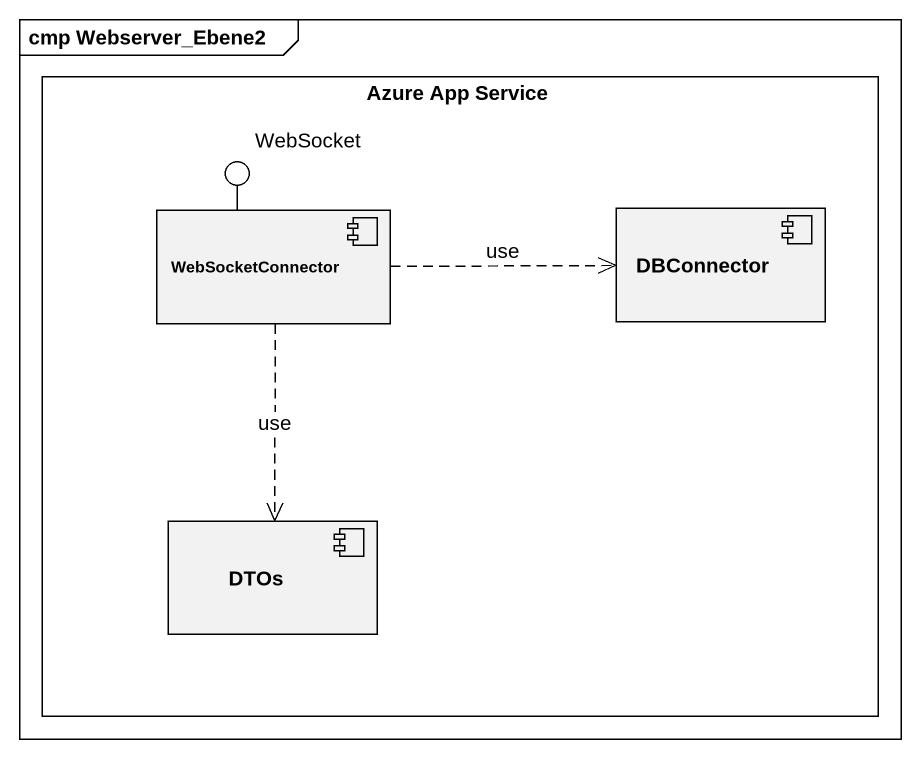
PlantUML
@startuml
mainframe cmp Webserver_Ebene2
rectangle "Azure App Service" as Azure_App_Service {
  component WebSocketConnector
  component DBConnector
  component DTOs
}
() WebSocket
WebSocketConnector -up- WebSocket
WebSocketConnector .right.> DBConnector : use
WebSocketConnector ..> DTOs : use
@enduml
